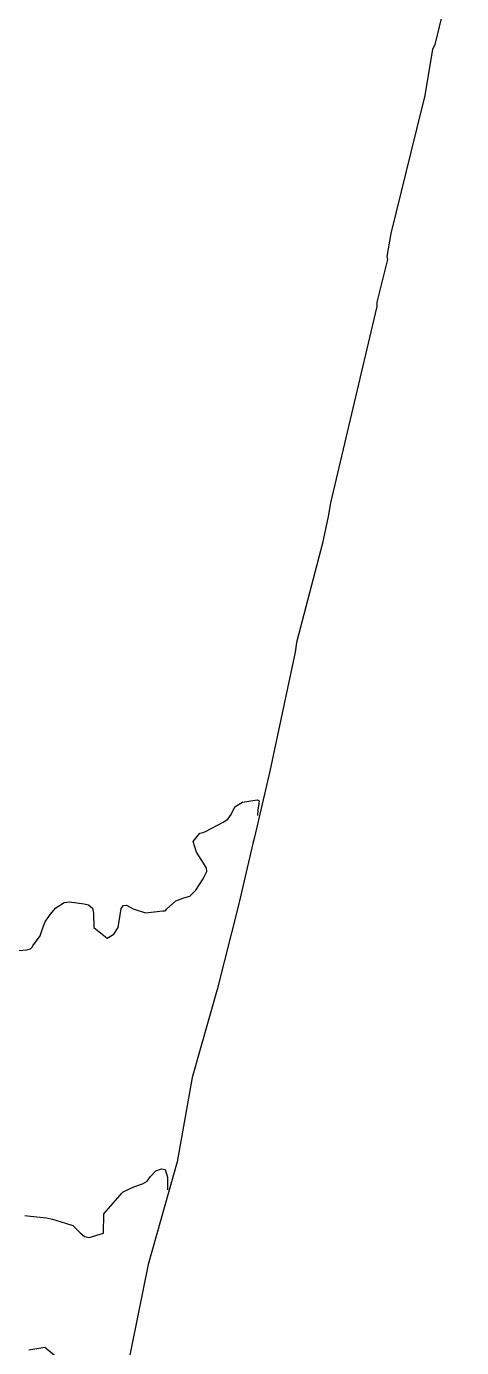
# Model space of a CAD drawing. Header units: metres. Extents: x 298520 to 308411, y 7433745 to 7450750.
# Drawn here: x 305253 to 305298.6, y 7437557.8 to 7437696.1 of the extents above; entities that cross this region are included whole.
import ezdxf

# ---------------------------------------------------------------- set-up
doc = ezdxf.new("R2010")
doc.units = ezdxf.units.M
doc.header["$LTSCALE"] = 10
for name, color, linetype in [('Area', 45, 'Continuous'), ('Curvas de Nivel 1m', 11, 'Continuous'), ('Curvas de Nivel 5m', 15, 'Continuous')]:
    doc.layers.add(name, color=color, linetype=linetype)

msp = doc.modelspace()

# ---------------------------------------------------------------- linework, layer by layer
at = {"layer": 'Area'}
msp.add_polyline3d([(305298.61, 7437705.59, 703.04), (305295.79, 7437694.18, 704.32), (305295.55, 7437693.67, 704.39), (305294.72, 7437688.68, 705.75), (305294.42, 7437687.45, 704.54), (305291.19, 7437674.38, 704.17), (305290.79, 7437671.99, 704.37), (305290.85, 7437671.67, 704.14), (305289.73, 7437667.22, 704.73), (305289.71, 7437666.75, 704.23), (305289.54, 7437666.01, 705.19), (305284.88, 7437646.21, 703.93), (305284.63, 7437644.77, 704.04), (305284.02, 7437641.98, 706.77), (305281.31, 7437631.57, 704.14), (305281.18, 7437630.56, 704.09), (305278.53, 7437618.09, 704.22), (305276.9, 7437611.18, 707.15), (305276.72, 7437610.54, 706.99), (305275.23, 7437604.09, 705.24), (305273, 7437595.24, 705.84), (305270.38, 7437586.03, 705.56), (305268.8, 7437577.19, 709.2), (305265.77, 7437566.45, 710.59), (305262.33, 7437549.56, 714.43)], dxfattribs=at)
at = {"layer": 'Curvas de Nivel 1m', "flags": 128}
for points, elevation in [([(305251.45, 7437599.24), (305253.02, 7437599.41), (305253.45, 7437599.49), (305253.6, 7437599.68), (305253.7, 7437599.83), (305254.44, 7437600.85), (305254.76, 7437601.82), (305254.99, 7437602.32), (305255.5, 7437603.08), (305256.11, 7437603.8), (305256.95, 7437604.35), (305257.51, 7437604.43), (305259.07, 7437604.21), (305259.51, 7437604.12), (305259.93, 7437603.76), (305260.03, 7437603.22), (305260.09, 7437601.75), (305261.47, 7437600.61), (305262.17, 7437601.03), (305262.63, 7437601.72), (305262.83, 7437603.05), (305262.93, 7437603.72), (305263.18, 7437604.05), (305263.51, 7437604.09), (305264.19, 7437603.7), (305265.5, 7437603.28), (305267.3, 7437603.47), (305267.5, 7437603.49), (305267.62, 7437603.55), (305267.69, 7437603.66), (305268.65, 7437604.52), (305269.52, 7437604.84), (305270.13, 7437605.03), (305270.75, 7437605.63), (305271.54, 7437606.82), (305271.91, 7437607.61), (305271.87, 7437607.93), (305271.56, 7437608.48), (305270.82, 7437609.63), (305270.47, 7437610.75), (305271.17, 7437611.62), (305271.53, 7437611.69), (305271.6, 7437611.71), (305271.77, 7437611.78), (305273.61, 7437612.75), (305274.12, 7437613.08), (305274.47, 7437613.58), (305274.85, 7437614.36), (305275.64, 7437614.86), (305277.19, 7437615.09), (305277.38, 7437615), (305277.37, 7437614.73), (305277.27, 7437614.07), (305277.21, 7437613.46)], 704), ([(305253.27, 7437557.51), (305254.95, 7437557.81), (305256.94, 7437556.15)], 706)]:
    msp.add_lwpolyline(points, dxfattribs=dict(at, elevation=elevation))
at = {"layer": 'Curvas de Nivel 5m', "elevation": 705, "flags": 128}
msp.add_lwpolyline([(305252.86, 7437571.57), (305253.12, 7437571.54), (305253.43, 7437571.51), (305255.12, 7437571.35), (305255.74, 7437571.19), (305257.11, 7437570.77), (305257.86, 7437570.53), (305258.66, 7437569.77), (305259.1, 7437569.4), (305259.58, 7437569.27), (305261.1, 7437569.74), (305261.12, 7437571.74), (305262.84, 7437573.71), (305262.98, 7437573.88), (305263.15, 7437574.05), (305264.26, 7437574.6), (305265.16, 7437574.89), (305265.66, 7437575.19), (305266.01, 7437575.68), (305266.58, 7437576.27), (305267.18, 7437576.48), (305267.56, 7437576.41), (305267.81, 7437575.58), (305267.81, 7437574.28)], dxfattribs=at)

doc.saveas('drawing.dxf')
